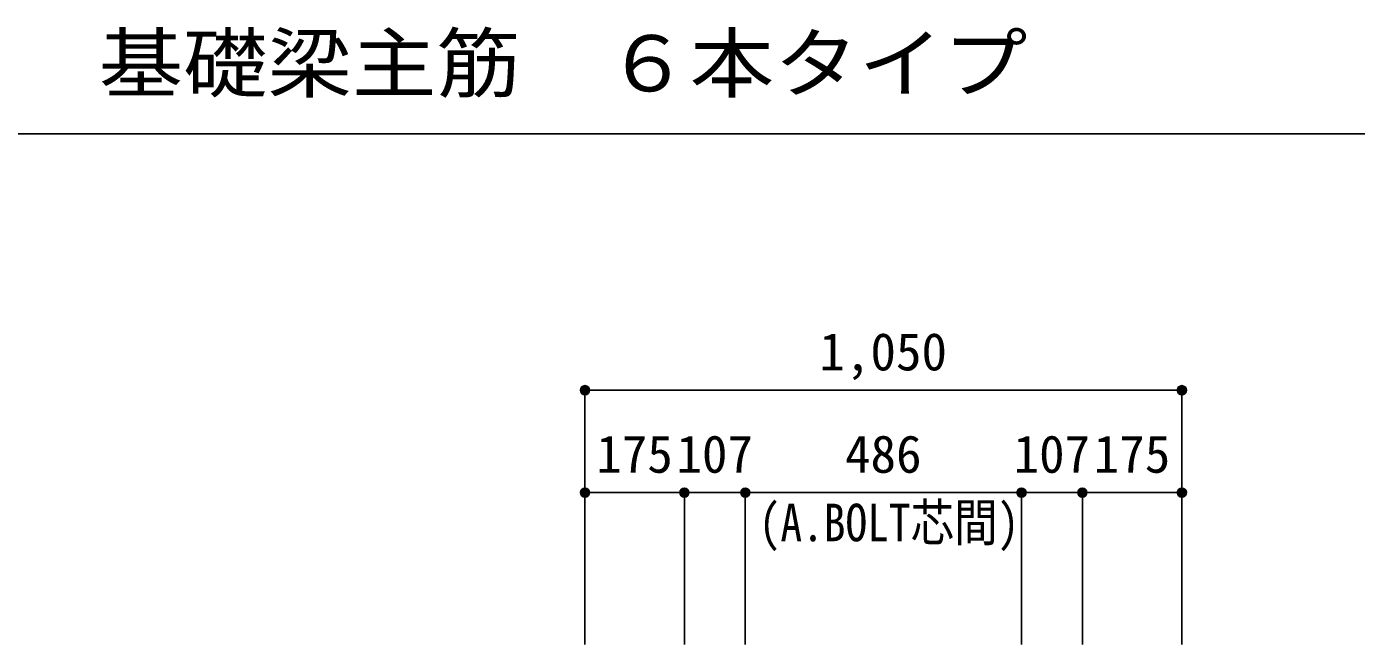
# Model space of a CAD drawing. Units: millimetres at full size, sheet at 1:30. Extents: x -5973 to 5954, y -4195 to 4201.
# Drawn here: x -955 to 1384, y -1120 to -33 of the extents above; entities that cross this region are included whole.
import ezdxf
from ezdxf.enums import TextEntityAlignment as Align

# ---------------------------------------------------------------- set-up
doc = ezdxf.new("R2010")
doc.units = ezdxf.units.MM
doc.header["$LTSCALE"] = 30
doc.header["$PDMODE"] = 32
doc.header["$PDSIZE"] = 15
for name, color, linetype in [('0-7', 4, 'Continuous'), ('0-D', 4, 'Continuous'), ('6-7_文字', 7, 'Continuous'), ('F-0_枠', 6, 'Continuous')]:
    doc.layers.add(name, color=color, linetype=linetype)
doc.styles.add('ＭＳ ゴシック', font='')
doc.styles.get('ＭＳ ゴシック').set_extended_font_data('MS Gothic')

msp = doc.modelspace()

# ---------------------------------------------------------------- linework, layer by layer
at = {"layer": '0-D'}
for p, q in [((27.44, -672.85), (27.44, -852.85)), ((27.44, -672.85), (1077.44, -672.85)), ((27.44, -672.85), (27.44, -852.85)), ((1077.44, -672.85), (1077.44, -852.85)), ((27.44, -852.85), (202.44, -852.85)), ((27.44, -852.85), (27.44, -1119.89)), ((202.44, -852.85), (202.44, -1119.89)), ((202.44, -852.85), (309.44, -852.85)), ((309.44, -852.85), (309.44, -1119.89)), ((309.44, -852.85), (795.44, -852.85)), ((795.44, -852.85), (795.44, -1119.89)), ((795.44, -852.85), (902.44, -852.85)), ((902.44, -852.85), (902.44, -1119.89)), ((902.44, -852.85), (1077.44, -852.85)), ((1077.44, -852.85), (1077.44, -1119.89))]:
    msp.add_line(p, q, dxfattribs=at)
for centre, radius in [((27.44, -672.85), 8), ((27.44, -672.85), 7.2), ((27.44, -672.85), 6.4), ((27.44, -672.85), 5.6), ((27.44, -672.85), 4.8), ((27.44, -672.85), 4), ((27.44, -672.85), 3.2), ((27.44, -672.85), 2.4), ((27.44, -672.85), 1.6), ((27.44, -672.85), 0.8), ((1077.44, -672.85), 8), ((1077.44, -672.85), 7.2), ((1077.44, -672.85), 6.4), ((1077.44, -672.85), 5.6), ((1077.44, -672.85), 4.8), ((1077.44, -672.85), 4), ((1077.44, -672.85), 3.2), ((1077.44, -672.85), 2.4), ((1077.44, -672.85), 1.6), ((1077.44, -672.85), 0.8), ((27.44, -852.85), 8), ((27.44, -852.85), 7.2), ((27.44, -852.85), 6.4), ((27.44, -852.85), 5.6), ((27.44, -852.85), 4.8), ((27.44, -852.85), 4), ((27.44, -852.85), 3.2), ((27.44, -852.85), 2.4), ((27.44, -852.85), 1.6), ((27.44, -852.85), 0.8), ((202.44, -852.85), 8), ((202.44, -852.85), 7.2), ((202.44, -852.85), 6.4), ((202.44, -852.85), 5.6), ((202.44, -852.85), 4.8), ((202.44, -852.85), 4), ((202.44, -852.85), 3.2), ((202.44, -852.85), 2.4), ((202.44, -852.85), 1.6), ((202.44, -852.85), 0.8), ((309.44, -852.85), 8), ((309.44, -852.85), 7.2), ((309.44, -852.85), 6.4), ((309.44, -852.85), 5.6), ((309.44, -852.85), 4.8), ((309.44, -852.85), 4), ((309.44, -852.85), 3.2), ((309.44, -852.85), 2.4), ((309.44, -852.85), 1.6), ((309.44, -852.85), 0.8), ((795.44, -852.85), 8), ((795.44, -852.85), 7.2), ((795.44, -852.85), 6.4), ((795.44, -852.85), 5.6), ((795.44, -852.85), 4.8), ((795.44, -852.85), 4), ((795.44, -852.85), 3.2), ((795.44, -852.85), 2.4), ((795.44, -852.85), 1.6), ((795.44, -852.85), 0.8), ((902.44, -852.85), 8), ((902.44, -852.85), 7.2), ((902.44, -852.85), 6.4), ((902.44, -852.85), 5.6), ((902.44, -852.85), 4.8), ((902.44, -852.85), 4), ((902.44, -852.85), 3.2), ((902.44, -852.85), 2.4), ((902.44, -852.85), 1.6), ((902.44, -852.85), 0.8), ((1077.44, -852.85), 8), ((1077.44, -852.85), 7.2), ((1077.44, -852.85), 6.4), ((1077.44, -852.85), 5.6), ((1077.44, -852.85), 4.8), ((1077.44, -852.85), 4), ((1077.44, -852.85), 3.2), ((1077.44, -852.85), 2.4), ((1077.44, -852.85), 1.6), ((1077.44, -852.85), 0.8)]:
    msp.add_circle(centre, radius, dxfattribs=at)
at = {"layer": '0-D', "color": 7}
for p in [(27.44, -672.85), (1077.44, -672.85), (27.44, -852.85), (202.44, -852.85), (309.44, -852.85), (795.44, -852.85), (902.44, -852.85), (1077.44, -852.85)]:
    msp.add_point(p, dxfattribs=at)
at = {"layer": 'F-0_枠', "color": 2}
msp.add_line((-5972.88, -222.05), (3723.6, -222.05), dxfattribs=at)

# ---------------------------------------------------------------- texts
at = {"layer": '0-7', "style": 'ＭＳ ゴシック', "width": 0.85}
msp.add_text('(A.BOLT芯間)', height=65.98, dxfattribs=at).set_placement((333.23, -958.28), align=Align.BOTTOM_LEFT)
at = {"layer": '0-D', "style": 'ＭＳ ゴシック'}
for s, p in [('1,050', (439.94, -657.85)), ('175', (47.44, -837.85)), ('107', (188.44, -837.85)), ('486', (484.94, -837.85)), ('107', (781.44, -837.85)), ('175', (922.44, -837.85))]:
    msp.add_text(s, height=65.98, dxfattribs=at).set_placement(p, align=Align.BOTTOM_LEFT)
at = {"layer": '6-7_文字', "color": 2, "style": 'ＭＳ ゴシック', "width": 1.1}
msp.add_text('\u3000\u3000基礎梁主筋\u3000６本タイプ', height=98.97, dxfattribs=at).set_placement((-1124.64, -177.05), align=Align.BOTTOM_LEFT)

doc.saveas('drawing.dxf')
